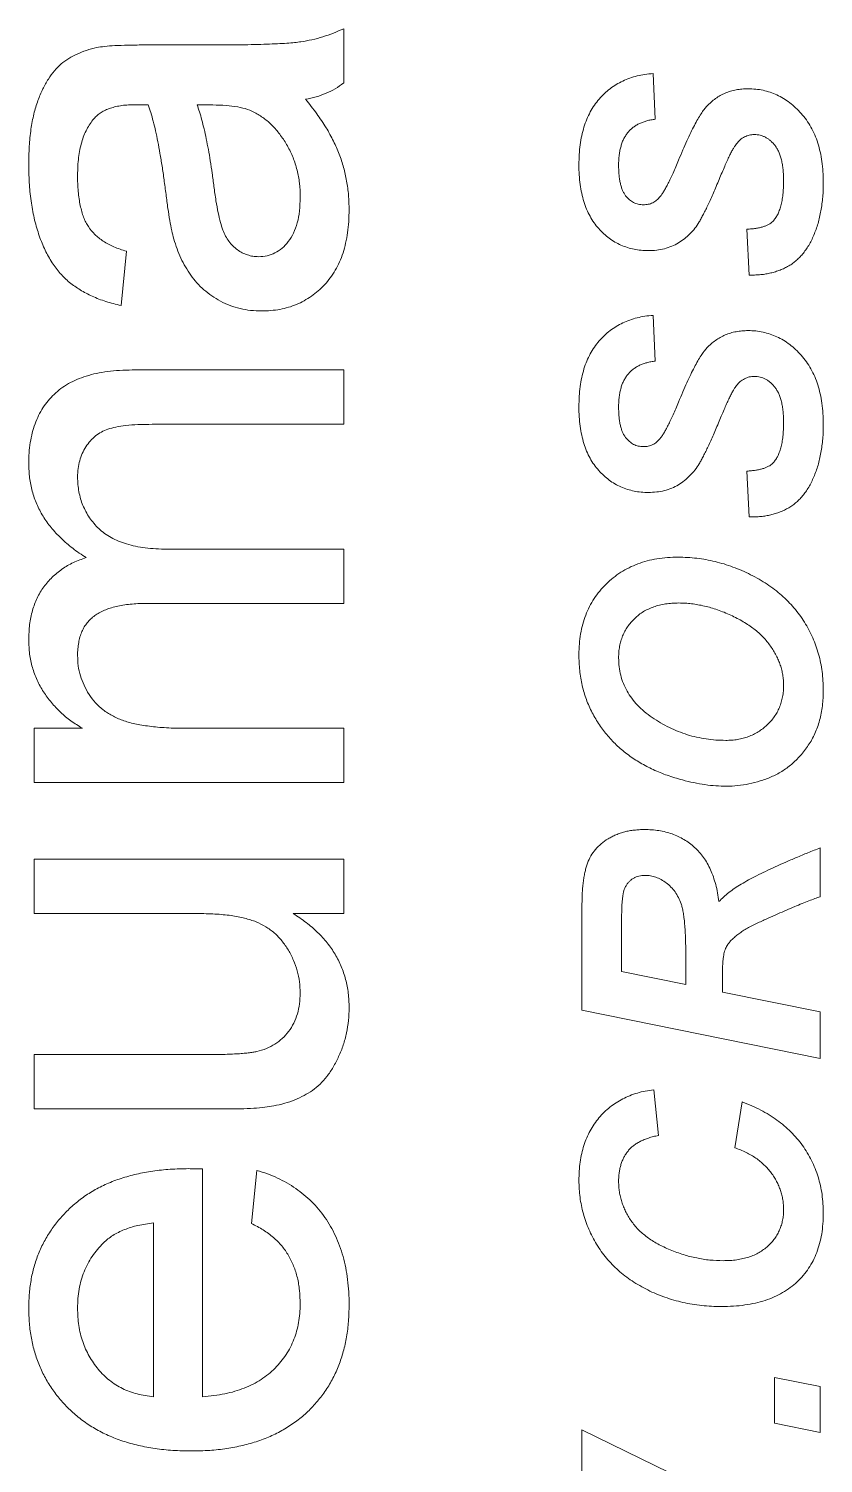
# Model space of a CAD drawing. Header units: inches. Extents: x 0.3 to 10.6, y 0.4 to 8.2.
# Drawn here: x 4.3824 to 4.5324, y 4.0711 to 4.3422 of the extents above; entities that cross this region are included whole.
import ezdxf

# ---------------------------------------------------------------- set-up
doc = ezdxf.new("R2010")
doc.units = ezdxf.units.IN
doc.header["$MEASUREMENT"] = 0

msp = doc.modelspace()

# ---------------------------------------------------------------- linework, layer by layer
at = {"color": 7, "linetype": 'Continuous', "lineweight": 15}
for p, q in [((4.44184, 4.34215), (4.44184, 4.3319)), ((4.40394, 4.33908), (4.41646, 4.33908)), ((4.50028, 4.33369), (4.50069, 4.32503)), ((4.41713, 4.32775), (4.41415, 4.32779)), ((4.51839, 4.29561), (4.518, 4.30426)), ((4.40082, 4.3001), (4.39979, 4.28985)), ((4.50028, 4.28799), (4.50069, 4.27934)), ((4.40191, 4.27767), (4.44184, 4.27767)), ((4.44184, 4.27767), (4.44184, 4.26741)), ((4.44184, 4.26741), (4.40569, 4.26741)), ((4.51839, 4.24992), (4.518, 4.25857)), ((4.40849, 4.24382), (4.44184, 4.24382)), ((4.44184, 4.24382), (4.44184, 4.23356)), ((4.44184, 4.23356), (4.40455, 4.23356)), ((4.38338, 4.19972), (4.38338, 4.20997)), ((4.38338, 4.20997), (4.3925, 4.20997)), ((4.41207, 4.20997), (4.44184, 4.20997)), ((4.44184, 4.20997), (4.44184, 4.19972)), ((4.44184, 4.19972), (4.38338, 4.19972)), ((4.38338, 4.17497), (4.38338, 4.18523)), ((4.38338, 4.18523), (4.44184, 4.18523)), ((4.44184, 4.18523), (4.44184, 4.17497)), ((4.53184, 4.18738), (4.53184, 4.17815)), ((4.41409, 4.17497), (4.38338, 4.17497)), ((4.44184, 4.17497), (4.43229, 4.17497)), ((4.48684, 4.15672), (4.48684, 4.17653)), ((4.49434, 4.1746), (4.49434, 4.16401)), ((4.50646, 4.16154), (4.50646, 4.16661)), ((4.49434, 4.16401), (4.50646, 4.16154)), ((4.51338, 4.1641), (4.51338, 4.16014)), ((4.51338, 4.16014), (4.53184, 4.15639)), ((4.53184, 4.14757), (4.48684, 4.15672)), ((4.53184, 4.15639), (4.53184, 4.14757)), ((4.38338, 4.13805), (4.38338, 4.14831)), ((4.38338, 4.14831), (4.41518, 4.14831)), ((4.5004, 4.14169), (4.50127, 4.13303)), ((4.51569, 4.13072), (4.5171, 4.13938)), ((4.41942, 4.13805), (4.38338, 4.13805)), ((4.41518, 4.12672), (4.41518, 4.08369)), ((4.42441, 4.1164), (4.42543, 4.12645)), ((4.40595, 4.08369), (4.40595, 4.11651)), ((4.52319, 4.07869), (4.52319, 4.08734)), ((4.52319, 4.08734), (4.53184, 4.08561)), ((4.53184, 4.08561), (4.53184, 4.07695)), ((4.48684, 4.06876), (4.48684, 4.07742)), ((4.48684, 4.07742), (4.53184, 4.05549)), ((4.53184, 4.07695), (4.52319, 4.07869))]:
    msp.add_line(p, q, dxfattribs=at)
for points, knots in [([(4.41646, 4.33908), (4.41751, 4.33908), (4.4195, 4.33909), (4.42236, 4.3391), (4.42494, 4.33915), (4.42724, 4.33923), (4.42927, 4.33931), (4.43102, 4.3394), (4.43249, 4.33952), (4.43407, 4.33971), (4.43586, 4.34004), (4.4379, 4.34059), (4.43991, 4.34128), (4.4412, 4.34186), (4.44184, 4.34215)], [0, 0, 0, 0, 0.121728, 0.232277, 0.332283, 0.421769, 0.500083, 0.56788, 0.625233, 0.671529, 0.75363, 0.835881, 0.917391, 1, 1, 1, 1]), ([(4.38236, 4.31634), (4.38238, 4.31753), (4.38242, 4.31982), (4.38273, 4.32306), (4.38326, 4.32596), (4.38403, 4.3285), (4.38497, 4.33071), (4.386, 4.33261), (4.38716, 4.33421), (4.38845, 4.33551), (4.3899, 4.33656), (4.3915, 4.3374), (4.39327, 4.33811), (4.39453, 4.33842), (4.39518, 4.33858)], [0, 0, 0, 0, 0.127702, 0.243368, 0.347189, 0.441283, 0.526055, 0.60282, 0.672114, 0.735775, 0.797778, 0.861765, 0.928534, 1, 1, 1, 1]), ([(4.39518, 4.33858), (4.39567, 4.33866), (4.39681, 4.33885), (4.39878, 4.33896), (4.4012, 4.33907), (4.40298, 4.33907), (4.40394, 4.33908)], [0, 0, 0, 0, 0.171461, 0.394486, 0.669995, 1, 1, 1, 1]), ([(4.44184, 4.3319), (4.44132, 4.33152), (4.44027, 4.33076), (4.43851, 4.32991), (4.43665, 4.32921), (4.43533, 4.32895), (4.43466, 4.32882)], [0, 0, 0, 0, 0.245708, 0.491046, 0.741711, 1, 1, 1, 1]), ([(4.48627, 4.31644), (4.48628, 4.31709), (4.4863, 4.31835), (4.48649, 4.32019), (4.48678, 4.32192), (4.48719, 4.32354), (4.48773, 4.32504), (4.48839, 4.32643), (4.48917, 4.32771), (4.49006, 4.32887), (4.49107, 4.3299), (4.49214, 4.33083), (4.49331, 4.33161), (4.49455, 4.33229), (4.49587, 4.33282), (4.49726, 4.33326), (4.49874, 4.33354), (4.49976, 4.33364), (4.50028, 4.33369)], [0, 0, 0, 0, 0.078393, 0.152385, 0.222695, 0.289734, 0.353762, 0.415254, 0.475163, 0.533861, 0.591837, 0.64869, 0.70483, 0.761312, 0.818569, 0.876975, 0.937229, 1, 1, 1, 1]), ([(4.43466, 4.32882), (4.43537, 4.32792), (4.43673, 4.32619), (4.4385, 4.32355), (4.43993, 4.32098), (4.44104, 4.31847), (4.44187, 4.31594), (4.44244, 4.31336), (4.44281, 4.31069), (4.44285, 4.30887), (4.44287, 4.30795)], [0, 0, 0, 0, 0.149649, 0.288318, 0.415394, 0.533751, 0.647854, 0.762534, 0.879627, 1, 1, 1, 1]), ([(4.51044, 4.32753), (4.5107, 4.32779), (4.51121, 4.32831), (4.51205, 4.32897), (4.51295, 4.32954), (4.5139, 4.33), (4.5149, 4.33036), (4.51596, 4.33061), (4.51707, 4.33077), (4.51783, 4.33079), (4.51822, 4.3308)], [0, 0, 0, 0, 0.126088, 0.249292, 0.370385, 0.491393, 0.613704, 0.737408, 0.866128, 1, 1, 1, 1]), ([(4.51822, 4.3308), (4.5187, 4.33079), (4.51965, 4.33076), (4.52105, 4.33054), (4.52239, 4.33017), (4.52368, 4.32966), (4.52492, 4.32899), (4.5261, 4.32819), (4.52722, 4.32722), (4.52829, 4.32614), (4.52925, 4.32492), (4.53011, 4.32357), (4.53083, 4.32211), (4.53142, 4.32054), (4.53186, 4.31885), (4.53219, 4.31704), (4.53239, 4.31513), (4.53241, 4.31381), (4.53242, 4.31313)], [0, 0, 0, 0, 0.056896, 0.11225, 0.166792, 0.221005, 0.275824, 0.332071, 0.390008, 0.450033, 0.511712, 0.573981, 0.638149, 0.703784, 0.772531, 0.844354, 0.920051, 1, 1, 1, 1]), ([(4.40253, 4.32779), (4.40208, 4.32778), (4.40122, 4.32776), (4.39998, 4.32766), (4.39884, 4.32745), (4.3978, 4.32716), (4.39685, 4.32681), (4.39603, 4.32632), (4.39529, 4.3258), (4.39488, 4.32537), (4.39468, 4.32515)], [0, 0, 0, 0, 0.157703, 0.302768, 0.438195, 0.562932, 0.681743, 0.791819, 0.896518, 1, 1, 1, 1]), ([(4.40492, 4.32775), (4.40464, 4.32775), (4.40412, 4.32776), (4.40344, 4.32777), (4.40293, 4.3278), (4.40264, 4.3278), (4.40253, 4.32779)], [0, 0, 0, 0, 0.35568, 0.644278, 0.859095, 1, 1, 1, 1]), ([(4.40829, 4.31084), (4.40816, 4.31176), (4.40793, 4.31355), (4.40757, 4.31614), (4.40716, 4.31853), (4.40677, 4.32075), (4.40634, 4.32277), (4.40589, 4.3246), (4.40543, 4.32624), (4.40509, 4.32726), (4.40492, 4.32775)], [0, 0, 0, 0, 0.1619574, 0.3128831, 0.4540039, 0.5841531, 0.7037361, 0.812673, 0.9110809, 1, 1, 1, 1]), ([(4.41415, 4.32779), (4.41431, 4.32734), (4.41465, 4.32639), (4.41506, 4.32485), (4.41551, 4.32317), (4.4159, 4.32131), (4.4163, 4.31931), (4.41667, 4.31713), (4.41702, 4.3148), (4.41723, 4.31319), (4.41734, 4.31236)], [0, 0, 0, 0, 0.091169, 0.192402, 0.302457, 0.421923, 0.552321, 0.691338, 0.841219, 1, 1, 1, 1]), ([(4.42524, 4.32622), (4.42474, 4.32647), (4.42365, 4.32699), (4.42175, 4.32741), (4.41955, 4.3277), (4.41797, 4.32773), (4.41713, 4.32775)], [0, 0, 0, 0, 0.201647, 0.431746, 0.697652, 1, 1, 1, 1]), ([(4.43364, 4.31029), (4.43362, 4.31118), (4.43357, 4.31291), (4.43308, 4.31543), (4.43234, 4.31781), (4.43127, 4.31999), (4.43001, 4.32197), (4.42857, 4.32368), (4.42701, 4.32513), (4.42583, 4.32586), (4.42524, 4.32622)], [0, 0, 0, 0, 0.140553, 0.275516, 0.406786, 0.536132, 0.661649, 0.779376, 0.890775, 1, 1, 1, 1]), ([(4.50509, 4.31732), (4.50535, 4.31796), (4.50586, 4.31918), (4.50663, 4.32091), (4.50735, 4.32247), (4.50805, 4.32384), (4.50869, 4.32502), (4.50929, 4.32603), (4.50986, 4.32685), (4.51026, 4.32732), (4.51044, 4.32753)], [0, 0, 0, 0, 0.179782, 0.343309, 0.491373, 0.624073, 0.740489, 0.841463, 0.928106, 1, 1, 1, 1]), ([(4.39468, 4.32515), (4.39443, 4.32484), (4.39392, 4.32421), (4.39331, 4.32312), (4.39276, 4.32196), (4.39233, 4.32067), (4.392, 4.31928), (4.39176, 4.31778), (4.39161, 4.31617), (4.3916, 4.31507), (4.39159, 4.31449)], [0, 0, 0, 0, 0.10497, 0.21464, 0.328561, 0.446665, 0.573274, 0.706537, 0.848573, 1, 1, 1, 1]), ([(4.50069, 4.32503), (4.50042, 4.325), (4.49989, 4.32493), (4.49912, 4.32476), (4.4984, 4.32453), (4.49773, 4.32426), (4.49711, 4.32392), (4.49654, 4.32353), (4.49601, 4.32309), (4.49554, 4.32259), (4.49513, 4.32202), (4.49475, 4.32141), (4.49444, 4.32072), (4.49421, 4.31996), (4.494, 4.31916), (4.49386, 4.31828), (4.49378, 4.31735), (4.49377, 4.3167), (4.49377, 4.31637)], [0, 0, 0, 0, 0.065942, 0.129102, 0.189881, 0.247114, 0.304236, 0.359548, 0.414608, 0.469496, 0.525479, 0.58306, 0.643436, 0.706728, 0.77321, 0.844502, 0.919478, 1, 1, 1, 1]), ([(4.51939, 4.32215), (4.51906, 4.32213), (4.51843, 4.32209), (4.51752, 4.32174), (4.5167, 4.32118), (4.51625, 4.32067), (4.51602, 4.32041)], [0, 0, 0, 0, 0.2452469, 0.485266, 0.73332, 1, 1, 1, 1]), ([(4.52492, 4.31338), (4.52491, 4.31375), (4.5249, 4.31447), (4.52483, 4.31551), (4.52471, 4.31647), (4.52453, 4.31735), (4.52431, 4.31815), (4.52403, 4.31887), (4.52369, 4.31951), (4.52332, 4.32007), (4.5229, 4.32056), (4.52246, 4.32098), (4.522, 4.32134), (4.52152, 4.32164), (4.52101, 4.32187), (4.52049, 4.32203), (4.51994, 4.32212), (4.51957, 4.32214), (4.51939, 4.32215)], [0, 0, 0, 0, 0.096355, 0.185906, 0.268964, 0.346663, 0.417729, 0.484377, 0.545884, 0.604058, 0.659164, 0.711908, 0.761167, 0.809668, 0.857308, 0.904484, 0.951737, 1, 1, 1, 1]), ([(4.51602, 4.32041), (4.51593, 4.32029), (4.51572, 4.32), (4.51541, 4.31949), (4.51506, 4.31885), (4.51467, 4.31808), (4.51425, 4.31716), (4.51378, 4.31612), (4.51328, 4.31495), (4.51275, 4.31368), (4.51222, 4.31238), (4.51169, 4.31115), (4.51117, 4.31001), (4.5107, 4.30895), (4.51023, 4.30799), (4.50979, 4.30713), (4.50938, 4.30635), (4.50887, 4.30545), (4.5082, 4.30444), (4.50726, 4.30338), (4.50621, 4.30244), (4.50506, 4.30164), (4.50379, 4.30101), (4.50241, 4.30055), (4.50093, 4.30027), (4.49991, 4.30024), (4.49938, 4.30022)], [0, 0, 0, 0, 0.016395, 0.03798, 0.064121, 0.094861, 0.13081, 0.171833, 0.217511, 0.268276, 0.319635, 0.367771, 0.412693, 0.454143, 0.492103, 0.526885, 0.558358, 0.586257, 0.63808, 0.688382, 0.738202, 0.788328, 0.83884, 0.890272, 0.943757, 1, 1, 1, 1]), ([(4.39979, 4.28985), (4.39883, 4.29008), (4.39697, 4.29054), (4.39438, 4.29154), (4.39208, 4.29275), (4.39002, 4.29416), (4.38825, 4.2959), (4.38671, 4.29796), (4.38539, 4.30034), (4.38429, 4.30305), (4.38342, 4.30604), (4.3828, 4.30927), (4.38243, 4.31273), (4.38238, 4.31511), (4.38236, 4.31634)], [0, 0, 0, 0, 0.085109, 0.16434, 0.23809, 0.308295, 0.378119, 0.450588, 0.528515, 0.611922, 0.701438, 0.795468, 0.894769, 1, 1, 1, 1]), ([(4.49938, 4.30022), (4.49892, 4.30023), (4.49801, 4.30026), (4.49669, 4.30046), (4.49541, 4.30078), (4.4942, 4.30125), (4.49304, 4.30182), (4.49196, 4.30256), (4.49094, 4.30341), (4.48997, 4.30438), (4.4891, 4.30548), (4.48834, 4.30671), (4.4877, 4.30805), (4.48717, 4.3095), (4.48676, 4.31107), (4.48648, 4.31276), (4.48629, 4.31456), (4.48627, 4.3158), (4.48627, 4.31644)], [0, 0, 0, 0, 0.058768, 0.115801, 0.171267, 0.226281, 0.28085, 0.336188, 0.392588, 0.450922, 0.510727, 0.571736, 0.634721, 0.700023, 0.769081, 0.841499, 0.918622, 1, 1, 1, 1]), ([(4.49377, 4.31637), (4.49377, 4.31604), (4.49377, 4.31542), (4.49384, 4.31452), (4.49394, 4.31368), (4.49409, 4.31293), (4.49426, 4.31223), (4.4945, 4.31162), (4.49477, 4.31108), (4.49517, 4.31046), (4.49576, 4.30983), (4.49658, 4.30928), (4.49748, 4.30894), (4.49813, 4.3089), (4.49845, 4.30888)], [0, 0, 0, 0, 0.098067, 0.189076, 0.273307, 0.350939, 0.422286, 0.48838, 0.549282, 0.605687, 0.710376, 0.806562, 0.901347, 1, 1, 1, 1]), ([(4.50161, 4.31043), (4.50172, 4.31058), (4.50197, 4.3109), (4.50233, 4.31148), (4.50271, 4.31217), (4.50314, 4.31297), (4.50359, 4.31389), (4.50406, 4.31492), (4.50457, 4.31608), (4.50491, 4.31689), (4.50509, 4.31732)], [0, 0, 0, 0, 0.0724985, 0.1594783, 0.2612553, 0.3785651, 0.5109663, 0.6585541, 0.8213973, 1, 1, 1, 1]), ([(4.39159, 4.31449), (4.39159, 4.31396), (4.3916, 4.31293), (4.3917, 4.31144), (4.39186, 4.31006), (4.39208, 4.30878), (4.39237, 4.30762), (4.3927, 4.30655), (4.39311, 4.3056), (4.39377, 4.30447), (4.39482, 4.30319), (4.39648, 4.30194), (4.39849, 4.30084), (4.40001, 4.30036), (4.40082, 4.3001)], [0, 0, 0, 0, 0.0851828, 0.1637017, 0.2382837, 0.306613, 0.3706461, 0.4288212, 0.484512, 0.5356398, 0.6372694, 0.7452789, 0.8653142, 1, 1, 1, 1]), ([(4.53242, 4.31313), (4.53242, 4.31266), (4.53241, 4.31173), (4.53233, 4.31037), (4.53218, 4.30905), (4.53199, 4.30777), (4.53174, 4.30655), (4.53144, 4.30538), (4.53106, 4.30425), (4.53066, 4.30317), (4.53018, 4.30216), (4.52968, 4.30122), (4.52912, 4.30036), (4.52852, 4.29957), (4.52789, 4.29886), (4.5272, 4.29824), (4.52647, 4.29768), (4.52569, 4.2972), (4.52488, 4.2968), (4.52404, 4.29646), (4.52317, 4.29616), (4.52227, 4.29594), (4.52135, 4.29575), (4.52039, 4.29566), (4.5194, 4.2956), (4.51873, 4.2956), (4.51839, 4.29561)], [0, 0, 0, 0, 0.055215, 0.108404, 0.160398, 0.210176, 0.259, 0.306248, 0.352505, 0.397694, 0.441113, 0.482646, 0.52283, 0.560948, 0.598297, 0.634391, 0.669765, 0.705286, 0.740667, 0.775993, 0.811574, 0.847478, 0.884372, 0.921882, 0.960267, 1, 1, 1, 1]), ([(4.52287, 4.30573), (4.52303, 4.30592), (4.52337, 4.30631), (4.5238, 4.307), (4.52414, 4.3078), (4.52443, 4.3087), (4.52465, 4.30972), (4.52481, 4.31084), (4.5249, 4.31207), (4.52491, 4.31293), (4.52492, 4.31338)], [0, 0, 0, 0, 0.092501, 0.191028, 0.298176, 0.415055, 0.542799, 0.682279, 0.83519, 1, 1, 1, 1]), ([(4.40976, 4.30241), (4.40963, 4.30293), (4.40933, 4.30409), (4.40898, 4.30603), (4.40861, 4.30831), (4.4084, 4.30996), (4.40829, 4.31084)], [0, 0, 0, 0, 0.188812, 0.4193, 0.688495, 1, 1, 1, 1]), ([(4.41734, 4.31236), (4.41746, 4.31146), (4.41768, 4.30979), (4.4181, 4.30751), (4.41852, 4.30566), (4.41897, 4.30418), (4.4195, 4.30297), (4.42015, 4.30198), (4.42088, 4.30109), (4.42174, 4.30038), (4.42267, 4.29979), (4.42366, 4.29939), (4.4247, 4.29912), (4.42541, 4.29909), (4.42577, 4.29908)], [0, 0, 0, 0, 0.157185, 0.2901195, 0.3988968, 0.4848126, 0.5565267, 0.6244701, 0.6897921, 0.753816, 0.816677, 0.8773833, 0.9381315, 1, 1, 1, 1]), ([(4.42577, 4.29908), (4.42631, 4.29911), (4.42739, 4.29917), (4.4289, 4.29975), (4.43027, 4.30066), (4.43146, 4.30194), (4.43246, 4.30355), (4.43316, 4.30552), (4.43356, 4.3078), (4.43361, 4.30943), (4.43364, 4.31029)], [0, 0, 0, 0, 0.106177, 0.20868, 0.312737, 0.425101, 0.548066, 0.68164, 0.83148, 1, 1, 1, 1]), ([(4.49845, 4.30888), (4.49876, 4.3089), (4.49936, 4.30893), (4.50022, 4.30923), (4.50098, 4.30974), (4.5014, 4.31019), (4.50161, 4.31043)], [0, 0, 0, 0, 0.251794, 0.495544, 0.738877, 1, 1, 1, 1]), ([(4.44287, 4.30795), (4.44285, 4.30721), (4.44282, 4.30576), (4.44262, 4.30364), (4.44224, 4.30167), (4.44176, 4.29981), (4.4411, 4.29809), (4.44029, 4.29651), (4.43935, 4.29506), (4.43825, 4.29376), (4.43705, 4.29261), (4.43576, 4.29159), (4.43439, 4.29074), (4.43294, 4.29002), (4.4314, 4.28948), (4.42979, 4.2891), (4.42809, 4.28887), (4.42694, 4.28884), (4.42635, 4.28882)], [0, 0, 0, 0, 0.078664, 0.152586, 0.222851, 0.289732, 0.354076, 0.415855, 0.476284, 0.535671, 0.594051, 0.65123, 0.707479, 0.763733, 0.820392, 0.878685, 0.938168, 1, 1, 1, 1]), ([(4.518, 4.30426), (4.51829, 4.30428), (4.51884, 4.30432), (4.51963, 4.30441), (4.52035, 4.30455), (4.521, 4.3047), (4.52157, 4.30492), (4.52208, 4.30515), (4.52252, 4.30541), (4.52275, 4.30563), (4.52287, 4.30573)], [0, 0, 0, 0, 0.1673, 0.321443, 0.461206, 0.5902, 0.706769, 0.814082, 0.910071, 1, 1, 1, 1]), ([(4.42635, 4.28882), (4.42565, 4.28884), (4.42429, 4.28888), (4.42229, 4.28925), (4.42037, 4.28981), (4.41858, 4.29064), (4.41692, 4.29165), (4.41542, 4.29281), (4.41408, 4.29411), (4.41294, 4.29557), (4.41195, 4.29714), (4.41107, 4.29881), (4.41034, 4.30057), (4.40995, 4.30179), (4.40976, 4.30241)], [0, 0, 0, 0, 0.090098, 0.176573, 0.262615, 0.347783, 0.431934, 0.51333, 0.593591, 0.672925, 0.75318, 0.833665, 0.91618, 1, 1, 1, 1]), ([(4.48627, 4.27075), (4.48628, 4.2714), (4.4863, 4.27266), (4.48649, 4.2745), (4.48678, 4.27623), (4.48719, 4.27785), (4.48773, 4.27935), (4.48839, 4.28074), (4.48917, 4.28201), (4.49006, 4.28318), (4.49107, 4.28421), (4.49214, 4.28514), (4.49331, 4.28592), (4.49455, 4.2866), (4.49587, 4.28713), (4.49726, 4.28756), (4.49874, 4.28785), (4.49976, 4.28794), (4.50028, 4.28799)], [0, 0, 0, 0, 0.078393, 0.152385, 0.222695, 0.289734, 0.353762, 0.415254, 0.475163, 0.533861, 0.591837, 0.64869, 0.70483, 0.761312, 0.818569, 0.876975, 0.937229, 1, 1, 1, 1]), ([(4.51044, 4.28184), (4.5107, 4.2821), (4.51121, 4.28261), (4.51205, 4.28328), (4.51295, 4.28385), (4.5139, 4.28431), (4.5149, 4.28467), (4.51596, 4.28492), (4.51707, 4.28508), (4.51783, 4.2851), (4.51822, 4.28511)], [0, 0, 0, 0, 0.126088, 0.249292, 0.370385, 0.491393, 0.613704, 0.737408, 0.866128, 1, 1, 1, 1]), ([(4.51822, 4.28511), (4.5187, 4.2851), (4.51965, 4.28507), (4.52105, 4.28485), (4.52239, 4.28447), (4.52368, 4.28397), (4.52492, 4.2833), (4.5261, 4.2825), (4.52722, 4.28153), (4.52829, 4.28045), (4.52925, 4.27922), (4.53011, 4.27788), (4.53083, 4.27642), (4.53142, 4.27484), (4.53186, 4.27315), (4.53219, 4.27135), (4.53239, 4.26943), (4.53241, 4.26812), (4.53242, 4.26744)], [0, 0, 0, 0, 0.056896, 0.11225, 0.166792, 0.221005, 0.275824, 0.332071, 0.390008, 0.450033, 0.511712, 0.573981, 0.638149, 0.703784, 0.772531, 0.844354, 0.920051, 1, 1, 1, 1]), ([(4.50509, 4.27162), (4.50535, 4.27226), (4.50586, 4.27349), (4.50663, 4.27522), (4.50735, 4.27677), (4.50805, 4.27814), (4.50869, 4.27933), (4.50929, 4.28034), (4.50986, 4.28116), (4.51026, 4.28163), (4.51044, 4.28184)], [0, 0, 0, 0, 0.179782, 0.343309, 0.491373, 0.624073, 0.740489, 0.841463, 0.928106, 1, 1, 1, 1]), ([(4.38236, 4.25994), (4.38237, 4.26063), (4.3824, 4.26198), (4.38263, 4.26393), (4.38299, 4.26577), (4.38353, 4.26748), (4.3842, 4.26907), (4.38501, 4.27055), (4.386, 4.27188), (4.38713, 4.2731), (4.38843, 4.27418), (4.38987, 4.27513), (4.39149, 4.27591), (4.39327, 4.27655), (4.39519, 4.27707), (4.39729, 4.2774), (4.39955, 4.27764), (4.40111, 4.27766), (4.40191, 4.27767)], [0, 0, 0, 0, 0.0684927, 0.1336449, 0.1953466, 0.2542475, 0.3113035, 0.3666491, 0.4212986, 0.4757287, 0.5310921, 0.5881876, 0.6472698, 0.7093694, 0.7752605, 0.845213, 0.9203888, 1, 1, 1, 1]), ([(4.50069, 4.27934), (4.50042, 4.2793), (4.49989, 4.27924), (4.49912, 4.27906), (4.4984, 4.27884), (4.49773, 4.27857), (4.49711, 4.27822), (4.49654, 4.27784), (4.49601, 4.27739), (4.49554, 4.27689), (4.49513, 4.27633), (4.49475, 4.27571), (4.49444, 4.27502), (4.49421, 4.27427), (4.494, 4.27346), (4.49386, 4.27259), (4.49378, 4.27165), (4.49377, 4.27101), (4.49377, 4.27068)], [0, 0, 0, 0, 0.065942, 0.129102, 0.189881, 0.247114, 0.304236, 0.359548, 0.414608, 0.469496, 0.525479, 0.58306, 0.643436, 0.706728, 0.77321, 0.844502, 0.919478, 1, 1, 1, 1]), ([(4.51602, 4.27472), (4.51593, 4.27459), (4.51572, 4.27431), (4.51541, 4.2738), (4.51506, 4.27316), (4.51467, 4.27238), (4.51425, 4.27147), (4.51378, 4.27043), (4.51328, 4.26925), (4.51275, 4.26799), (4.51222, 4.26669), (4.51169, 4.26546), (4.51117, 4.26432), (4.5107, 4.26326), (4.51023, 4.2623), (4.50979, 4.26144), (4.50938, 4.26066), (4.50887, 4.25976), (4.5082, 4.25875), (4.50726, 4.25769), (4.50621, 4.25675), (4.50506, 4.25595), (4.50379, 4.25532), (4.50241, 4.25485), (4.50093, 4.25458), (4.49991, 4.25455), (4.49938, 4.25453)], [0, 0, 0, 0, 0.016395, 0.03798, 0.064121, 0.094861, 0.13081, 0.171833, 0.217511, 0.268276, 0.319635, 0.367771, 0.412693, 0.454143, 0.492103, 0.526885, 0.558358, 0.586257, 0.63808, 0.688382, 0.738202, 0.788328, 0.83884, 0.890272, 0.943757, 1, 1, 1, 1]), ([(4.51939, 4.27645), (4.51906, 4.27643), (4.51843, 4.2764), (4.51752, 4.27605), (4.5167, 4.27549), (4.51625, 4.27498), (4.51602, 4.27472)], [0, 0, 0, 0, 0.245247, 0.485266, 0.73332, 1, 1, 1, 1]), ([(4.52492, 4.26768), (4.52491, 4.26806), (4.5249, 4.26878), (4.52483, 4.26981), (4.52471, 4.27078), (4.52453, 4.27165), (4.52431, 4.27246), (4.52403, 4.27318), (4.52369, 4.27382), (4.52332, 4.27438), (4.5229, 4.27487), (4.52246, 4.27529), (4.522, 4.27565), (4.52152, 4.27595), (4.52101, 4.27617), (4.52049, 4.27634), (4.51994, 4.27643), (4.51957, 4.27645), (4.51939, 4.27645)], [0, 0, 0, 0, 0.0963547, 0.1859057, 0.2689644, 0.3466627, 0.4177285, 0.4843774, 0.5458842, 0.6040581, 0.6591636, 0.7119078, 0.7611674, 0.8096678, 0.8573082, 0.9044841, 0.9517366, 1, 1, 1, 1]), ([(4.49938, 4.25453), (4.49892, 4.25454), (4.49801, 4.25456), (4.49669, 4.25477), (4.49541, 4.25509), (4.4942, 4.25556), (4.49304, 4.25613), (4.49196, 4.25686), (4.49094, 4.25772), (4.48997, 4.25869), (4.4891, 4.25979), (4.48834, 4.26101), (4.4877, 4.26235), (4.48717, 4.26381), (4.48676, 4.26538), (4.48648, 4.26707), (4.48629, 4.26887), (4.48627, 4.27011), (4.48627, 4.27075)], [0, 0, 0, 0, 0.058768, 0.115801, 0.171267, 0.226281, 0.28085, 0.336188, 0.392588, 0.450922, 0.510727, 0.571736, 0.634721, 0.700023, 0.769081, 0.841499, 0.918622, 1, 1, 1, 1]), ([(4.49377, 4.27068), (4.49377, 4.27035), (4.49377, 4.26973), (4.49384, 4.26882), (4.49394, 4.26799), (4.49409, 4.26723), (4.49426, 4.26654), (4.4945, 4.26593), (4.49477, 4.26538), (4.49517, 4.26477), (4.49576, 4.26414), (4.49658, 4.26359), (4.49748, 4.26324), (4.49813, 4.2632), (4.49845, 4.26319)], [0, 0, 0, 0, 0.098067, 0.189076, 0.273307, 0.350939, 0.422286, 0.48838, 0.549282, 0.605687, 0.710376, 0.806562, 0.901347, 1, 1, 1, 1]), ([(4.50161, 4.26474), (4.50172, 4.26488), (4.50197, 4.26521), (4.50233, 4.26578), (4.50271, 4.26647), (4.50314, 4.26727), (4.50359, 4.2682), (4.50406, 4.26923), (4.50457, 4.27039), (4.50491, 4.2712), (4.50509, 4.27162)], [0, 0, 0, 0, 0.072499, 0.159478, 0.261255, 0.378565, 0.510966, 0.658554, 0.821397, 1, 1, 1, 1]), ([(4.40569, 4.26741), (4.40479, 4.2674), (4.40311, 4.26737), (4.4008, 4.26724), (4.3989, 4.26693), (4.39735, 4.26654), (4.39606, 4.26597), (4.39495, 4.26522), (4.39396, 4.26428), (4.39313, 4.26316), (4.39243, 4.26191), (4.39196, 4.26052), (4.39163, 4.25904), (4.3916, 4.258), (4.39159, 4.25747)], [0, 0, 0, 0, 0.136452, 0.252967, 0.349441, 0.427175, 0.49438, 0.560647, 0.62859, 0.699462, 0.771355, 0.844114, 0.919942, 1, 1, 1, 1]), ([(4.53242, 4.26744), (4.53242, 4.26697), (4.53241, 4.26604), (4.53233, 4.26467), (4.53218, 4.26336), (4.53199, 4.26208), (4.53174, 4.26086), (4.53144, 4.25968), (4.53106, 4.25856), (4.53066, 4.25748), (4.53018, 4.25647), (4.52968, 4.25553), (4.52912, 4.25466), (4.52852, 4.25388), (4.52789, 4.25317), (4.5272, 4.25254), (4.52647, 4.25198), (4.52569, 4.25151), (4.52488, 4.2511), (4.52404, 4.25076), (4.52317, 4.25047), (4.52227, 4.25025), (4.52135, 4.25006), (4.52039, 4.24996), (4.5194, 4.2499), (4.51873, 4.24991), (4.51839, 4.24992)], [0, 0, 0, 0, 0.055215, 0.108404, 0.160398, 0.210176, 0.259, 0.306248, 0.352505, 0.397694, 0.441113, 0.482646, 0.52283, 0.560948, 0.598297, 0.634391, 0.669765, 0.705286, 0.740667, 0.775993, 0.811574, 0.847478, 0.884372, 0.921882, 0.960267, 1, 1, 1, 1]), ([(4.52287, 4.26004), (4.52303, 4.26023), (4.52337, 4.26062), (4.5238, 4.2613), (4.52414, 4.26211), (4.52443, 4.26301), (4.52465, 4.26403), (4.52481, 4.26515), (4.5249, 4.26638), (4.52491, 4.26724), (4.52492, 4.26768)], [0, 0, 0, 0, 0.092501, 0.191028, 0.298176, 0.415055, 0.542799, 0.682279, 0.83519, 1, 1, 1, 1]), ([(4.49845, 4.26319), (4.49876, 4.2632), (4.49936, 4.26324), (4.50022, 4.26354), (4.50098, 4.26405), (4.5014, 4.2645), (4.50161, 4.26474)], [0, 0, 0, 0, 0.251794, 0.495544, 0.738877, 1, 1, 1, 1]), ([(4.39321, 4.24222), (4.39234, 4.24279), (4.39067, 4.24389), (4.38847, 4.24582), (4.38656, 4.24783), (4.38503, 4.25001), (4.38382, 4.2523), (4.38297, 4.25474), (4.38246, 4.2573), (4.38239, 4.25905), (4.38236, 4.25994)], [0, 0, 0, 0, 0.142315, 0.275889, 0.402455, 0.523363, 0.641228, 0.759024, 0.877542, 1, 1, 1, 1]), ([(4.518, 4.25857), (4.51829, 4.25859), (4.51884, 4.25862), (4.51963, 4.25872), (4.52035, 4.25886), (4.521, 4.25901), (4.52157, 4.25923), (4.52208, 4.25945), (4.52252, 4.25971), (4.52275, 4.25993), (4.52287, 4.26004)], [0, 0, 0, 0, 0.1673, 0.321443, 0.461206, 0.5902, 0.706769, 0.814082, 0.910071, 1, 1, 1, 1]), ([(4.39159, 4.25747), (4.3916, 4.25699), (4.39162, 4.25605), (4.39183, 4.25466), (4.39212, 4.25334), (4.39258, 4.25209), (4.39314, 4.25089), (4.39383, 4.24975), (4.39466, 4.24868), (4.3956, 4.24767), (4.39668, 4.24675), (4.39793, 4.24596), (4.39933, 4.24531), (4.40088, 4.24476), (4.40256, 4.24433), (4.4044, 4.24403), (4.4064, 4.24386), (4.40778, 4.24383), (4.40849, 4.24382)], [0, 0, 0, 0, 0.058562, 0.115008, 0.169724, 0.223596, 0.276809, 0.330767, 0.384987, 0.441094, 0.498277, 0.557606, 0.620126, 0.686329, 0.756804, 0.831932, 0.912855, 1, 1, 1, 1]), ([(4.38236, 4.22667), (4.38239, 4.22765), (4.38244, 4.22952), (4.383, 4.23219), (4.38388, 4.2346), (4.38514, 4.23672), (4.38674, 4.23855), (4.38862, 4.24011), (4.39079, 4.24136), (4.39239, 4.24193), (4.39321, 4.24222)], [0, 0, 0, 0, 0.142779, 0.274699, 0.397604, 0.516993, 0.634121, 0.75203, 0.873051, 1, 1, 1, 1]), ([(4.48627, 4.22389), (4.48628, 4.22456), (4.48631, 4.22588), (4.48656, 4.2278), (4.48695, 4.22963), (4.48752, 4.23135), (4.48825, 4.23297), (4.48913, 4.2345), (4.49018, 4.23593), (4.49139, 4.23724), (4.49272, 4.23843), (4.49417, 4.23947), (4.49573, 4.24035), (4.49739, 4.24106), (4.49915, 4.24163), (4.50102, 4.24202), (4.503, 4.24225), (4.50435, 4.24229), (4.50503, 4.2423)], [0, 0, 0, 0, 0.06794, 0.1333, 0.195936, 0.256872, 0.316557, 0.376027, 0.43527, 0.495597, 0.556194, 0.616176, 0.676024, 0.736981, 0.79898, 0.863402, 0.930235, 1, 1, 1, 1]), ([(4.50503, 4.2423), (4.50562, 4.24229), (4.50679, 4.24227), (4.50854, 4.24211), (4.51027, 4.24185), (4.51198, 4.24149), (4.51369, 4.24103), (4.51538, 4.24046), (4.51705, 4.23978), (4.5187, 4.23901), (4.52029, 4.23815), (4.5218, 4.23722), (4.52322, 4.23621), (4.52455, 4.23512), (4.52577, 4.23396), (4.5269, 4.23272), (4.52794, 4.23142), (4.52888, 4.23003), (4.52972, 4.2286), (4.53044, 4.2271), (4.53105, 4.22557), (4.53155, 4.22398), (4.53194, 4.22235), (4.53221, 4.22067), (4.53239, 4.21895), (4.53241, 4.21779), (4.53242, 4.2172)], [0, 0, 0, 0, 0.042477, 0.084661, 0.126939, 0.169215, 0.211837, 0.254801, 0.298265, 0.342487, 0.38652, 0.42924, 0.47123, 0.512684, 0.553189, 0.593568, 0.633863, 0.674143, 0.714437, 0.754362, 0.794227, 0.834167, 0.874672, 0.915514, 0.957305, 1, 1, 1, 1]), ([(4.40455, 4.23356), (4.40403, 4.23356), (4.40302, 4.23355), (4.40155, 4.23343), (4.40017, 4.23327), (4.39891, 4.23301), (4.39774, 4.23269), (4.39667, 4.23229), (4.39569, 4.23183), (4.39482, 4.23128), (4.39406, 4.23065), (4.39339, 4.22994), (4.39283, 4.22913), (4.39238, 4.22822), (4.392, 4.22723), (4.39178, 4.22613), (4.39161, 4.22496), (4.39159, 4.22415), (4.39159, 4.22372)], [0, 0, 0, 0, 0.084089, 0.162387, 0.236765, 0.305913, 0.370019, 0.431368, 0.488537, 0.54328, 0.595674, 0.647268, 0.699627, 0.753338, 0.810069, 0.868969, 0.932179, 1, 1, 1, 1]), ([(4.50514, 4.23365), (4.50471, 4.23364), (4.50387, 4.23362), (4.50264, 4.23349), (4.50149, 4.23325), (4.5004, 4.23294), (4.49939, 4.23252), (4.49845, 4.23203), (4.49758, 4.23143), (4.49679, 4.23074), (4.49608, 4.22999), (4.49546, 4.22918), (4.49493, 4.22833), (4.49451, 4.22742), (4.49417, 4.22646), (4.49394, 4.22545), (4.49379, 4.22439), (4.49377, 4.22367), (4.49377, 4.2233)], [0, 0, 0, 0, 0.074976, 0.145655, 0.213621, 0.278165, 0.341168, 0.402387, 0.463007, 0.523511, 0.583514, 0.641796, 0.69927, 0.756766, 0.815187, 0.875016, 0.936464, 1, 1, 1, 1]), ([(4.52492, 4.21816), (4.52491, 4.21848), (4.5249, 4.21911), (4.52478, 4.22005), (4.52458, 4.22099), (4.52431, 4.22192), (4.52397, 4.22284), (4.52353, 4.22374), (4.52303, 4.22464), (4.52245, 4.22552), (4.52179, 4.22639), (4.52104, 4.22721), (4.52024, 4.22801), (4.51933, 4.22875), (4.51835, 4.22946), (4.51729, 4.23013), (4.51615, 4.23076), (4.51494, 4.23135), (4.5137, 4.23189), (4.51246, 4.23236), (4.51122, 4.23276), (4.50999, 4.23308), (4.50876, 4.23333), (4.50755, 4.23351), (4.50634, 4.23363), (4.50554, 4.23364), (4.50514, 4.23365)], [0, 0, 0, 0, 0.034275, 0.068786, 0.103141, 0.138135, 0.173334, 0.209516, 0.246902, 0.285081, 0.32442, 0.364377, 0.405435, 0.447826, 0.491281, 0.536888, 0.583904, 0.632921, 0.682305, 0.730408, 0.777344, 0.823549, 0.868522, 0.913038, 0.956597, 1, 1, 1, 1]), ([(4.3925, 4.20997), (4.39176, 4.21043), (4.3903, 4.21132), (4.38835, 4.21297), (4.38661, 4.2148), (4.3851, 4.21684), (4.38386, 4.21906), (4.38301, 4.22148), (4.38245, 4.22402), (4.38239, 4.22578), (4.38236, 4.22667)], [0, 0, 0, 0, 0.126619, 0.249818, 0.372565, 0.496069, 0.6199, 0.743779, 0.869181, 1, 1, 1, 1]), ([(4.39159, 4.22372), (4.39161, 4.22307), (4.39165, 4.22177), (4.39209, 4.21988), (4.39277, 4.21806), (4.39371, 4.21634), (4.39491, 4.21476), (4.39639, 4.21341), (4.39812, 4.2123), (4.39975, 4.21156), (4.40119, 4.21111), (4.40241, 4.2108), (4.40373, 4.21055), (4.40518, 4.21035), (4.40674, 4.21016), (4.40841, 4.21007), (4.4102, 4.20997), (4.41143, 4.20997), (4.41207, 4.20997)], [0, 0, 0, 0, 0.069868, 0.13836, 0.206716, 0.277043, 0.347565, 0.41795, 0.490228, 0.566703, 0.60809, 0.652303, 0.700608, 0.752573, 0.80836, 0.868497, 0.931994, 1, 1, 1, 1]), ([(4.5058, 4.20021), (4.50532, 4.20035), (4.50436, 4.20061), (4.50297, 4.20107), (4.50161, 4.20159), (4.50032, 4.20216), (4.49906, 4.20277), (4.49786, 4.20344), (4.4967, 4.20415), (4.4956, 4.20492), (4.49455, 4.20573), (4.49355, 4.2066), (4.49262, 4.20753), (4.49173, 4.20851), (4.4909, 4.20953), (4.49013, 4.2106), (4.48942, 4.21173), (4.48876, 4.21291), (4.48817, 4.21414), (4.48766, 4.21541), (4.48723, 4.21672), (4.48688, 4.21808), (4.4866, 4.21947), (4.48641, 4.22091), (4.48629, 4.22239), (4.48627, 4.22339), (4.48627, 4.22389)], [0, 0, 0, 0, 0.045105, 0.089315, 0.132791, 0.175376, 0.217057, 0.258531, 0.299283, 0.339569, 0.379728, 0.419284, 0.458941, 0.498453, 0.537933, 0.577554, 0.617617, 0.658249, 0.699088, 0.740293, 0.781591, 0.823582, 0.866409, 0.909898, 0.95447, 1, 1, 1, 1]), ([(4.49377, 4.2233), (4.49379, 4.22273), (4.49382, 4.22162), (4.49413, 4.21999), (4.49463, 4.21845), (4.49533, 4.21699), (4.49623, 4.21561), (4.49732, 4.21431), (4.49862, 4.2131), (4.5001, 4.212), (4.50168, 4.21099), (4.50333, 4.21011), (4.50501, 4.20936), (4.50674, 4.20874), (4.5085, 4.20828), (4.5103, 4.20793), (4.51214, 4.20773), (4.51338, 4.2077), (4.514, 4.20769)], [0, 0, 0, 0, 0.0600165, 0.1180237, 0.174663, 0.2315386, 0.2893485, 0.3488415, 0.4112961, 0.4772661, 0.5444587, 0.6101842, 0.6750949, 0.7397077, 0.8040243, 0.8685898, 0.9336631, 1, 1, 1, 1]), ([(4.514, 4.20769), (4.51438, 4.20769), (4.51513, 4.20771), (4.51622, 4.20785), (4.51727, 4.20807), (4.51827, 4.20839), (4.51923, 4.2088), (4.52014, 4.20929), (4.52099, 4.20989), (4.52179, 4.21056), (4.52254, 4.2113), (4.52316, 4.21212), (4.52372, 4.21298), (4.52415, 4.21391), (4.5245, 4.21489), (4.52474, 4.21593), (4.5249, 4.21703), (4.52491, 4.21778), (4.52492, 4.21816)], [0, 0, 0, 0, 0.067008, 0.131798, 0.194854, 0.256194, 0.317387, 0.378033, 0.438762, 0.501017, 0.563016, 0.623604, 0.683311, 0.743922, 0.804761, 0.867532, 0.932461, 1, 1, 1, 1]), ([(4.53242, 4.2172), (4.53241, 4.21669), (4.5324, 4.21569), (4.53226, 4.21423), (4.53204, 4.21283), (4.53174, 4.21148), (4.53133, 4.21021), (4.53084, 4.20899), (4.53028, 4.20783), (4.52961, 4.20676), (4.52888, 4.20575), (4.52811, 4.2048), (4.52729, 4.20395), (4.52644, 4.20315), (4.52553, 4.20245), (4.52459, 4.20181), (4.52361, 4.20125), (4.52225, 4.20063), (4.52051, 4.19999), (4.5184, 4.19945), (4.51627, 4.19909), (4.51485, 4.19905), (4.51414, 4.19903)], [0, 0, 0, 0, 0.052575, 0.103166, 0.151939, 0.19916, 0.24548, 0.290405, 0.334767, 0.378607, 0.421588, 0.463355, 0.504487, 0.544316, 0.583752, 0.622735, 0.661729, 0.700822, 0.777654, 0.852851, 0.926519, 1, 1, 1, 1]), ([(4.51414, 4.19903), (4.51347, 4.19905), (4.51211, 4.19907), (4.51005, 4.19931), (4.50793, 4.19968), (4.50652, 4.20003), (4.5058, 4.20021)], [0, 0, 0, 0, 0.237145, 0.483061, 0.736667, 1, 1, 1, 1]), ([(4.48684, 4.17653), (4.48685, 4.17695), (4.48686, 4.17775), (4.4869, 4.17893), (4.48698, 4.18003), (4.48709, 4.18106), (4.48725, 4.18202), (4.48743, 4.18291), (4.48764, 4.18373), (4.48796, 4.18472), (4.4885, 4.18587), (4.48937, 4.18711), (4.49048, 4.18819), (4.49155, 4.18898), (4.49251, 4.1895), (4.49327, 4.18987), (4.49408, 4.19016), (4.49491, 4.19042), (4.49579, 4.19061), (4.49671, 4.19074), (4.49766, 4.19082), (4.49831, 4.19083), (4.49863, 4.19084)], [0, 0, 0, 0, 0.058256, 0.11317, 0.164806, 0.213238, 0.258969, 0.301188, 0.340913, 0.377754, 0.447804, 0.518071, 0.589406, 0.664631, 0.703744, 0.743015, 0.783081, 0.824077, 0.86597, 0.90907, 0.953973, 1, 1, 1, 1]), ([(4.49863, 4.19084), (4.4991, 4.19083), (4.50002, 4.19081), (4.50137, 4.19065), (4.50265, 4.19039), (4.50387, 4.19003), (4.50502, 4.18954), (4.50612, 4.18897), (4.50715, 4.18827), (4.50812, 4.18749), (4.50902, 4.1866), (4.50981, 4.18558), (4.51053, 4.18446), (4.51115, 4.18323), (4.51168, 4.18188), (4.51213, 4.18043), (4.51248, 4.17886), (4.51264, 4.17778), (4.51272, 4.17722)], [0, 0, 0, 0, 0.0646373, 0.1263174, 0.1863239, 0.2447396, 0.3017172, 0.3583917, 0.4151191, 0.4722169, 0.5301848, 0.5891583, 0.649684, 0.7128254, 0.779177, 0.8489773, 0.9224029, 1, 1, 1, 1]), ([(4.51692, 4.18054), (4.51739, 4.1808), (4.51835, 4.18134), (4.51987, 4.18214), (4.52153, 4.18297), (4.52334, 4.1838), (4.52527, 4.18467), (4.52734, 4.18556), (4.52954, 4.18647), (4.53106, 4.18707), (4.53184, 4.18738)], [0, 0, 0, 0, 0.09679, 0.201601, 0.314487, 0.43552, 0.564225, 0.70163, 0.84654, 1, 1, 1, 1]), ([(4.49508, 4.18011), (4.49502, 4.17999), (4.49489, 4.17973), (4.49474, 4.17927), (4.49462, 4.17872), (4.49452, 4.17807), (4.49445, 4.17733), (4.49438, 4.1765), (4.49435, 4.17558), (4.49434, 4.17494), (4.49434, 4.1746)], [0, 0, 0, 0, 0.071159, 0.157544, 0.258113, 0.373564, 0.506121, 0.654383, 0.818413, 1, 1, 1, 1]), ([(4.49877, 4.18219), (4.49857, 4.18218), (4.49818, 4.18216), (4.49762, 4.18208), (4.4971, 4.18191), (4.49661, 4.18169), (4.49617, 4.18138), (4.49576, 4.18102), (4.49539, 4.1806), (4.49519, 4.18028), (4.49508, 4.18011)], [0, 0, 0, 0, 0.134026, 0.261323, 0.382484, 0.503102, 0.622848, 0.742027, 0.868449, 1, 1, 1, 1]), ([(4.50646, 4.16661), (4.50645, 4.16722), (4.50644, 4.1684), (4.50642, 4.17008), (4.50634, 4.1716), (4.50625, 4.17295), (4.50612, 4.17415), (4.50597, 4.17518), (4.5058, 4.17606), (4.50553, 4.177), (4.50508, 4.17799), (4.50446, 4.17908), (4.50368, 4.18), (4.50279, 4.18078), (4.50183, 4.18139), (4.50084, 4.18186), (4.49981, 4.18213), (4.49912, 4.18217), (4.49877, 4.18219)], [0, 0, 0, 0, 0.094313, 0.180781, 0.258535, 0.328526, 0.389891, 0.443633, 0.488966, 0.527003, 0.593472, 0.656899, 0.717926, 0.778854, 0.837712, 0.893151, 0.946636, 1, 1, 1, 1]), ([(4.51272, 4.17722), (4.51301, 4.17752), (4.51359, 4.17812), (4.51459, 4.17896), (4.5157, 4.17978), (4.51651, 4.18028), (4.51692, 4.18054)], [0, 0, 0, 0, 0.2290382, 0.4695045, 0.7276351, 1, 1, 1, 1]), ([(4.53184, 4.17815), (4.53151, 4.17803), (4.53079, 4.17779), (4.52965, 4.17734), (4.52837, 4.17685), (4.52697, 4.17626), (4.52543, 4.17561), (4.52376, 4.17487), (4.52196, 4.17407), (4.52072, 4.1735), (4.52007, 4.17321)], [0, 0, 0, 0, 0.083704, 0.178869, 0.286604, 0.404961, 0.53619, 0.678729, 0.833234, 1, 1, 1, 1]), ([(4.43364, 4.15996), (4.43361, 4.16067), (4.43355, 4.16208), (4.43313, 4.16416), (4.43241, 4.16616), (4.43144, 4.16807), (4.43023, 4.16981), (4.42881, 4.17133), (4.42713, 4.17252), (4.4256, 4.17331), (4.42424, 4.17379), (4.42311, 4.17411), (4.42188, 4.17438), (4.42053, 4.17461), (4.41907, 4.17476), (4.4175, 4.1749), (4.41583, 4.17495), (4.41468, 4.17497), (4.41409, 4.17497)], [0, 0, 0, 0, 0.0753709, 0.1503359, 0.2252901, 0.3019756, 0.377673, 0.4510033, 0.5227906, 0.5956548, 0.6343964, 0.6758689, 0.7207898, 0.769302, 0.8214539, 0.8774672, 0.9367565, 1, 1, 1, 1]), ([(4.43229, 4.17497), (4.43313, 4.17442), (4.43476, 4.17335), (4.43693, 4.17149), (4.43876, 4.16947), (4.44027, 4.16731), (4.44144, 4.16499), (4.44227, 4.16253), (4.44279, 4.15991), (4.44284, 4.15812), (4.44287, 4.1572)], [0, 0, 0, 0, 0.139155, 0.269619, 0.394116, 0.514627, 0.632916, 0.752307, 0.873444, 1, 1, 1, 1]), ([(4.52007, 4.17321), (4.51972, 4.17304), (4.51905, 4.17272), (4.51811, 4.17221), (4.51724, 4.1717), (4.51648, 4.17116), (4.51579, 4.17063), (4.51519, 4.17008), (4.51468, 4.16954), (4.5144, 4.16914), (4.51427, 4.16895)], [0, 0, 0, 0, 0.158356, 0.306269, 0.443427, 0.571526, 0.690641, 0.801905, 0.904423, 1, 1, 1, 1]), ([(4.51427, 4.16895), (4.51419, 4.16883), (4.51404, 4.16857), (4.51386, 4.16812), (4.51371, 4.16761), (4.5136, 4.16703), (4.5135, 4.16639), (4.51343, 4.16568), (4.5134, 4.16491), (4.51339, 4.16438), (4.51338, 4.1641)], [0, 0, 0, 0, 0.086594, 0.1823, 0.289863, 0.406189, 0.536114, 0.677906, 0.833592, 1, 1, 1, 1]), ([(4.42543, 4.1489), (4.42605, 4.14907), (4.42724, 4.1494), (4.42886, 4.15027), (4.4303, 4.15134), (4.43149, 4.1527), (4.43246, 4.15425), (4.43315, 4.15601), (4.43356, 4.15793), (4.43361, 4.15927), (4.43364, 4.15996)], [0, 0, 0, 0, 0.127066, 0.247827, 0.366329, 0.485468, 0.607671, 0.732218, 0.861451, 1, 1, 1, 1]), ([(4.44287, 4.1572), (4.44284, 4.15639), (4.44279, 4.15478), (4.44241, 4.15241), (4.44181, 4.15012), (4.44094, 4.14796), (4.43992, 4.14596), (4.43873, 4.14422), (4.43743, 4.14273), (4.43596, 4.14153), (4.43435, 4.14056), (4.4326, 4.13974), (4.43068, 4.13907), (4.42932, 4.13878), (4.42862, 4.13863)], [0, 0, 0, 0, 0.095122, 0.188105, 0.279968, 0.371995, 0.460042, 0.541858, 0.617992, 0.690807, 0.762618, 0.837823, 0.916481, 1, 1, 1, 1]), ([(4.41518, 4.14831), (4.41579, 4.14831), (4.41695, 4.14833), (4.41862, 4.14833), (4.42014, 4.14838), (4.4215, 4.14845), (4.42271, 4.14852), (4.42375, 4.14864), (4.42465, 4.14873), (4.42519, 4.14885), (4.42543, 4.1489)], [0, 0, 0, 0, 0.177577, 0.339578, 0.487626, 0.620171, 0.737253, 0.839084, 0.92699, 1, 1, 1, 1]), ([(4.48627, 4.12454), (4.48628, 4.12514), (4.48631, 4.1263), (4.48648, 4.128), (4.48677, 4.12962), (4.48719, 4.13115), (4.48772, 4.13259), (4.48838, 4.13394), (4.48915, 4.13521), (4.49004, 4.13638), (4.49103, 4.13745), (4.49212, 4.13841), (4.49329, 4.13925), (4.49454, 4.13998), (4.49588, 4.14058), (4.49731, 4.14108), (4.49882, 4.14145), (4.49987, 4.14161), (4.5004, 4.14169)], [0, 0, 0, 0, 0.072607, 0.141854, 0.208558, 0.272744, 0.334895, 0.395701, 0.455723, 0.515606, 0.574993, 0.63367, 0.691949, 0.750405, 0.809942, 0.871252, 0.93427, 1, 1, 1, 1]), ([(4.5171, 4.13938), (4.5177, 4.13914), (4.51889, 4.13868), (4.5206, 4.13786), (4.52219, 4.13696), (4.52367, 4.13598), (4.52504, 4.1349), (4.52631, 4.13375), (4.52746, 4.1325), (4.5285, 4.13117), (4.52942, 4.12977), (4.53022, 4.12831), (4.5309, 4.12679), (4.53146, 4.12522), (4.5319, 4.12358), (4.5322, 4.12188), (4.53238, 4.12012), (4.53241, 4.11893), (4.53242, 4.11833)], [0, 0, 0, 0, 0.0700197, 0.1373658, 0.2027709, 0.2663969, 0.32877, 0.3900618, 0.4506589, 0.5109632, 0.570916, 0.6306385, 0.6900842, 0.7497673, 0.8102713, 0.8720009, 0.935016, 1, 1, 1, 1]), ([(4.42862, 4.13863), (4.42807, 4.13853), (4.42683, 4.13832), (4.42473, 4.13818), (4.42222, 4.13806), (4.4204, 4.13805), (4.41942, 4.13805)], [0, 0, 0, 0, 0.182726, 0.409284, 0.682193, 1, 1, 1, 1]), ([(4.50127, 4.13303), (4.50095, 4.13297), (4.50033, 4.13284), (4.49944, 4.13257), (4.49862, 4.13228), (4.49787, 4.13194), (4.49718, 4.13155), (4.49657, 4.13112), (4.49602, 4.13064), (4.49553, 4.13011), (4.49512, 4.12954), (4.49475, 4.12893), (4.49445, 4.12827), (4.49419, 4.12757), (4.49401, 4.12682), (4.49386, 4.12603), (4.49378, 4.12519), (4.49377, 4.12462), (4.49377, 4.12432)], [0, 0, 0, 0, 0.076827, 0.149216, 0.217778, 0.282436, 0.34367, 0.402625, 0.459862, 0.515512, 0.570764, 0.626034, 0.683073, 0.741772, 0.801727, 0.865079, 0.930554, 1, 1, 1, 1]), ([(4.52492, 4.119), (4.52491, 4.11931), (4.5249, 4.11993), (4.52479, 4.12086), (4.52461, 4.12177), (4.52434, 4.12265), (4.52402, 4.12352), (4.52361, 4.12436), (4.52314, 4.12519), (4.52259, 4.12598), (4.52198, 4.12676), (4.52128, 4.12747), (4.52053, 4.12815), (4.5197, 4.12877), (4.5188, 4.12933), (4.51783, 4.12986), (4.51679, 4.13033), (4.51606, 4.13059), (4.51569, 4.13072)], [0, 0, 0, 0, 0.058668, 0.117122, 0.174608, 0.232218, 0.289485, 0.348232, 0.407313, 0.468135, 0.529495, 0.592086, 0.655564, 0.7196, 0.786224, 0.854831, 0.925975, 1, 1, 1, 1]), ([(4.38236, 4.10045), (4.38238, 4.1014), (4.38243, 4.10325), (4.38281, 4.10597), (4.3834, 4.10856), (4.3843, 4.111), (4.38541, 4.11332), (4.38678, 4.1155), (4.3884, 4.11756), (4.39025, 4.11946), (4.39233, 4.12119), (4.39463, 4.12269), (4.39712, 4.12396), (4.39983, 4.12498), (4.40273, 4.12578), (4.40582, 4.12635), (4.40912, 4.12671), (4.41138, 4.12675), (4.41255, 4.12677)], [0, 0, 0, 0, 0.062836, 0.122971, 0.181637, 0.238963, 0.295272, 0.352148, 0.409474, 0.46841, 0.528347, 0.588545, 0.650243, 0.713999, 0.780252, 0.849529, 0.922648, 1, 1, 1, 1]), ([(4.41255, 4.12677), (4.41292, 4.12676), (4.41379, 4.12675), (4.41467, 4.12673), (4.41518, 4.12672)], [0, 0, 0, 0, 0.420703, 1, 1, 1, 1]), ([(4.42543, 4.12645), (4.42611, 4.12624), (4.42744, 4.12584), (4.42934, 4.12501), (4.43113, 4.12411), (4.43279, 4.12304), (4.43436, 4.12188), (4.4358, 4.12057), (4.43711, 4.11912), (4.43832, 4.11756), (4.43938, 4.11588), (4.44033, 4.11409), (4.4411, 4.11218), (4.44177, 4.11017), (4.44226, 4.10803), (4.4426, 4.10578), (4.44284, 4.10343), (4.44286, 4.10182), (4.44287, 4.101)], [0, 0, 0, 0, 0.0635881, 0.1250903, 0.1849721, 0.2440836, 0.3023436, 0.3600953, 0.418525, 0.4773671, 0.5371411, 0.5972437, 0.6590037, 0.7221356, 0.7876732, 0.8556837, 0.9260705, 1, 1, 1, 1]), ([(4.51319, 4.10072), (4.51256, 4.10073), (4.51132, 4.10074), (4.50948, 4.10091), (4.50767, 4.10114), (4.50591, 4.10149), (4.50419, 4.10192), (4.50251, 4.10247), (4.50086, 4.10309), (4.49927, 4.10383), (4.49775, 4.10464), (4.49631, 4.10554), (4.49495, 4.1065), (4.4937, 4.10755), (4.49253, 4.10866), (4.49146, 4.10987), (4.49048, 4.11113), (4.4896, 4.11248), (4.48881, 4.11387), (4.48814, 4.11531), (4.48756, 4.11677), (4.48709, 4.11826), (4.48672, 4.11979), (4.48646, 4.12134), (4.4863, 4.12293), (4.48628, 4.124), (4.48627, 4.12454)], [0, 0, 0, 0, 0.046883, 0.092789, 0.138047, 0.182599, 0.226763, 0.270591, 0.31432, 0.357972, 0.401213, 0.443217, 0.484536, 0.525136, 0.565262, 0.604967, 0.644934, 0.684927, 0.724788, 0.764212, 0.803273, 0.842069, 0.881067, 0.920184, 0.959836, 1, 1, 1, 1]), ([(4.49377, 4.12432), (4.49377, 4.124), (4.49379, 4.12334), (4.4939, 4.12238), (4.49409, 4.12143), (4.49434, 4.12049), (4.49468, 4.11957), (4.49508, 4.11867), (4.49556, 4.11779), (4.49611, 4.11692), (4.49674, 4.11608), (4.49746, 4.11528), (4.49827, 4.11453), (4.49915, 4.11382), (4.50011, 4.11315), (4.50116, 4.11253), (4.5023, 4.11196), (4.5039, 4.11124), (4.50596, 4.1105), (4.50848, 4.10986), (4.51099, 4.10945), (4.51267, 4.1094), (4.5135, 4.10938)], [0, 0, 0, 0, 0.035779, 0.071098, 0.106223, 0.141236, 0.176828, 0.212799, 0.249345, 0.286656, 0.324838, 0.36363, 0.40355, 0.444841, 0.487246, 0.53152, 0.577878, 0.626038, 0.72295, 0.817069, 0.909021, 1, 1, 1, 1]), ([(4.53242, 4.11833), (4.5324, 4.11766), (4.53237, 4.11635), (4.53215, 4.11444), (4.53176, 4.11264), (4.53122, 4.11096), (4.53053, 4.10938), (4.52967, 4.10793), (4.52866, 4.10659), (4.52751, 4.10536), (4.5262, 4.10426), (4.52475, 4.10331), (4.52316, 4.10251), (4.52143, 4.10185), (4.51957, 4.10135), (4.51757, 4.10098), (4.51542, 4.10076), (4.51395, 4.10074), (4.51319, 4.10072)], [0, 0, 0, 0, 0.067832, 0.132411, 0.194289, 0.2534, 0.311231, 0.367632, 0.423859, 0.480622, 0.537788, 0.595954, 0.655626, 0.717772, 0.782655, 0.85097, 0.92337, 1, 1, 1, 1]), ([(4.5135, 4.10938), (4.51394, 4.10939), (4.5148, 4.1094), (4.51606, 4.10953), (4.51723, 4.10975), (4.51833, 4.11004), (4.51936, 4.11043), (4.5203, 4.11091), (4.52116, 4.11147), (4.52195, 4.11211), (4.52264, 4.11282), (4.52326, 4.11357), (4.52377, 4.11438), (4.52419, 4.11522), (4.52452, 4.1161), (4.52475, 4.11703), (4.5249, 4.118), (4.52491, 4.11866), (4.52492, 4.119)], [0, 0, 0, 0, 0.078911, 0.153862, 0.224786, 0.292074, 0.356939, 0.419563, 0.480425, 0.540671, 0.600232, 0.65746, 0.714161, 0.769826, 0.825335, 0.881808, 0.939852, 1, 1, 1, 1]), ([(4.40595, 4.11651), (4.40544, 4.11645), (4.40444, 4.11632), (4.40301, 4.11606), (4.40167, 4.11571), (4.40044, 4.11527), (4.3993, 4.11476), (4.39826, 4.11417), (4.39731, 4.11351), (4.39676, 4.113), (4.39649, 4.11275)], [0, 0, 0, 0, 0.148172, 0.289709, 0.422398, 0.547032, 0.667377, 0.782955, 0.892715, 1, 1, 1, 1]), ([(4.43364, 4.10116), (4.43361, 4.10203), (4.43355, 4.10371), (4.43316, 4.10613), (4.43244, 4.10835), (4.43148, 4.11039), (4.4302, 4.11222), (4.42858, 4.11385), (4.42664, 4.11527), (4.42517, 4.11602), (4.42441, 4.1164)], [0, 0, 0, 0, 0.137086, 0.26557, 0.387145, 0.504294, 0.620787, 0.739679, 0.865408, 1, 1, 1, 1]), ([(4.39649, 4.11275), (4.3961, 4.11234), (4.39532, 4.11155), (4.39432, 4.11022), (4.39348, 4.1088), (4.39279, 4.10729), (4.39224, 4.10569), (4.39186, 4.10401), (4.39163, 4.10224), (4.3916, 4.10103), (4.39159, 4.10041)], [0, 0, 0, 0, 0.1237003, 0.2443292, 0.3642713, 0.4855661, 0.6083951, 0.7336385, 0.8637564, 1, 1, 1, 1]), ([(4.41518, 4.08369), (4.4159, 4.08375), (4.41731, 4.08387), (4.41936, 4.08421), (4.42128, 4.08466), (4.42306, 4.08528), (4.42473, 4.08601), (4.42624, 4.0869), (4.42764, 4.08791), (4.4289, 4.08906), (4.43001, 4.0903), (4.43099, 4.09162), (4.4318, 4.09304), (4.43248, 4.09451), (4.43299, 4.09607), (4.43336, 4.0977), (4.43359, 4.0994), (4.43362, 4.10057), (4.43364, 4.10116)], [0, 0, 0, 0, 0.076546, 0.149754, 0.218882, 0.285099, 0.348766, 0.410233, 0.470857, 0.530387, 0.589538, 0.646884, 0.704289, 0.761368, 0.81848, 0.876944, 0.937289, 1, 1, 1, 1]), ([(4.41311, 4.07344), (4.41192, 4.07345), (4.40962, 4.07349), (4.40626, 4.07385), (4.40311, 4.07444), (4.40015, 4.07525), (4.3974, 4.0763), (4.39486, 4.07762), (4.39251, 4.07913), (4.39039, 4.08091), (4.38851, 4.08286), (4.38686, 4.08496), (4.38545, 4.08719), (4.38433, 4.08958), (4.38344, 4.0921), (4.3828, 4.09475), (4.38243, 4.09756), (4.38238, 4.09948), (4.38236, 4.10045)], [0, 0, 0, 0, 0.077009, 0.149528, 0.219025, 0.284892, 0.348444, 0.409696, 0.470089, 0.529663, 0.588511, 0.645802, 0.702657, 0.759421, 0.816772, 0.875637, 0.93649, 1, 1, 1, 1]), ([(4.39159, 4.10041), (4.3916, 4.09985), (4.39163, 4.09875), (4.39181, 4.09713), (4.3921, 4.09558), (4.39254, 4.09409), (4.39308, 4.09268), (4.39377, 4.09134), (4.39457, 4.09006), (4.39548, 4.08885), (4.3965, 4.08776), (4.39759, 4.08676), (4.39879, 4.08593), (4.40005, 4.0852), (4.40141, 4.08463), (4.40285, 4.08418), (4.40437, 4.08385), (4.40542, 4.08375), (4.40595, 4.08369)], [0, 0, 0, 0, 0.068919, 0.134905, 0.199736, 0.262624, 0.324501, 0.385514, 0.447391, 0.509178, 0.570905, 0.630822, 0.690144, 0.749777, 0.809719, 0.870915, 0.934591, 1, 1, 1, 1]), ([(4.44287, 4.101), (4.44284, 4.09997), (4.44279, 4.09796), (4.44245, 4.09501), (4.44181, 4.09224), (4.44097, 4.08962), (4.43986, 4.08718), (4.43852, 4.08489), (4.43691, 4.08278), (4.43508, 4.08083), (4.43303, 4.07908), (4.43075, 4.07757), (4.4283, 4.07627), (4.42563, 4.07524), (4.42278, 4.07442), (4.41973, 4.07385), (4.41648, 4.07349), (4.41425, 4.07345), (4.41311, 4.07344)], [0, 0, 0, 0, 0.067347, 0.131262, 0.193092, 0.252518, 0.310717, 0.367761, 0.425498, 0.483458, 0.542074, 0.601156, 0.661042, 0.722871, 0.787428, 0.854507, 0.92535, 1, 1, 1, 1])]:
    msp.add_open_spline(points, degree=3, knots=knots, dxfattribs=at)

doc.saveas('drawing.dxf')
